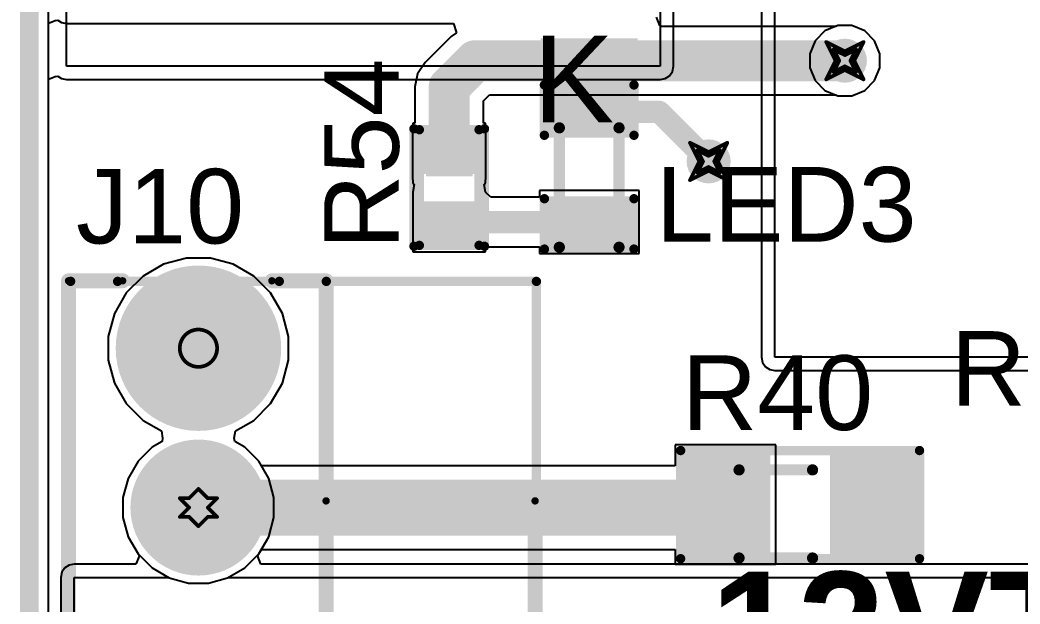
# Model space of a CAD drawing. Header units: inches. Extents: x 0 to 13.9, y -0.2 to 3.4.
# Drawn here: x -0.005 to 0.531, y 1.827 to 2.14 of the extents above; entities that cross this region are included whole.
import ezdxf

# ---------------------------------------------------------------- set-up
doc = ezdxf.new("R2010")
doc.units = ezdxf.units.IN
doc.header["$MEASUREMENT"] = 0
for name, color, linetype in [('Board_Outline', 216, 'Continuous'), ('Bottom Layer', 5, 'Continuous'), ('Bottom Solder', 6, 'Continuous'), ('Drill Drawing', 1, 'Continuous'), ('Layer 1', 16, 'Continuous'), ('Layer 2', 76, 'Continuous'), ('Mechanical 13', 56, 'Continuous'), ('Mechanical 4', 56, 'Continuous'), ('Mechanical 6', 56, 'Continuous'), ('Multi-Layer', 9, 'Continuous'), ('Pad Holes', 156, 'Continuous'), ('Top Layer', 1, 'Continuous'), ('Top Overlay', 2, 'Continuous'), ('Top Paste', 8, 'Continuous'), ('Top Solder', 216, 'Continuous'), ('Via Holes', 16, 'Continuous')]:
    doc.layers.add(name, color=color, linetype=linetype)
doc.styles.add('Arial', font='', dxfattribs={"height": 0.2})
doc.styles.add('Arial_Bold', font='', dxfattribs={"height": 0.2})
doc.styles.get('Arial').set_extended_font_data('Arial')
doc.styles.get('Arial_Bold').set_extended_font_data('Arial', bold=True)

msp = doc.modelspace()

# ---------------------------------------------------------------- hatches: boundary and pattern name
at = {"layer": 'Bottom Layer'}
h = msp.add_hatch(color=5, dxfattribs=at)
edge = h.paths.add_edge_path()
edge.add_arc((0.437, 2.118), 0.01181, 0, 360)
h = msp.add_hatch(color=5, dxfattribs=at)
edge = h.paths.add_edge_path()
edge.add_arc((0.364, 2.064), 0.01181, 0, 360)
h = msp.add_hatch(color=5, dxfattribs=at)
edge = h.paths.add_edge_path()
edge.add_arc((0.09062, 1.96386), 0.04134, 0, 360)
h = msp.add_hatch(color=5, dxfattribs=at)
edge = h.paths.add_edge_path()
edge.add_arc((0.09062, 1.87843), 0.03346, 0, 360)
at = {"layer": 'Bottom Solder'}
h = msp.add_hatch(color=6, dxfattribs=at)
edge = h.paths.add_edge_path()
edge.add_arc((0.09062, 1.96386), 0.04434, 0, 360)
h = msp.add_hatch(color=6, dxfattribs=at)
edge = h.paths.add_edge_path()
edge.add_arc((0.09062, 1.87843), 0.03646, 0, 360)
at = {"layer": 'Layer 1'}
h = msp.add_hatch(color=16, dxfattribs=at)
edge = h.paths.add_edge_path()
edge.add_arc((0.437, 2.118), 0.01181, 0, 360)
h = msp.add_hatch(color=16, dxfattribs=at)
edge = h.paths.add_edge_path()
edge.add_arc((0.364, 2.064), 0.01181, 0, 360)
h = msp.add_hatch(color=16, dxfattribs=at)
edge = h.paths.add_edge_path()
edge.add_arc((0.09062, 1.96386), 0.04134, 0, 360)
h = msp.add_hatch(color=16, dxfattribs=at)
edge = h.paths.add_edge_path()
edge.add_arc((0.09062, 1.87843), 0.03346, 0, 360)
at = {"layer": 'Layer 2'}
h = msp.add_hatch(color=76, dxfattribs=at)
edge = h.paths.add_edge_path()
edge.add_arc((0.437, 2.118), 0.01181, 0, 360)
h = msp.add_hatch(color=76, dxfattribs=at)
edge = h.paths.add_edge_path()
edge.add_arc((0.364, 2.064), 0.01181, 0, 360)
h = msp.add_hatch(color=76, dxfattribs=at)
edge = h.paths.add_edge_path()
edge.add_arc((0.09062, 1.96386), 0.04134, 0, 360)
h = msp.add_hatch(color=76, dxfattribs=at)
edge = h.paths.add_edge_path()
edge.add_arc((0.09062, 1.87843), 0.03346, 0, 360)
at = {"layer": 'Mechanical 4'}
h = msp.add_hatch(color=56, dxfattribs=at)
edge = h.paths.add_edge_path()
edge.add_arc((0.2061, 2.0815), 0.00125, 0, 360)
h = msp.add_hatch(color=56, dxfattribs=at)
edge = h.paths.add_edge_path()
edge.add_arc((0.2439, 2.0815), 0.00125, 0, 360)
h = msp.add_hatch(color=56, dxfattribs=at)
edge = h.paths.add_edge_path()
edge.add_arc((0.284, 2.082), 0.0015, 0, 360)
h = msp.add_hatch(color=56, dxfattribs=at)
edge = h.paths.add_edge_path()
edge.add_arc((0.316, 2.082), 0.0015, 0, 360)
h = msp.add_hatch(color=56, dxfattribs=at)
edge = h.paths.add_edge_path()
edge.add_arc((0.2061, 2.0185), 0.00125, 0, 360)
h = msp.add_hatch(color=56, dxfattribs=at)
edge = h.paths.add_edge_path()
edge.add_arc((0.2439, 2.0185), 0.00125, 0, 360)
h = msp.add_hatch(color=56, dxfattribs=at)
edge = h.paths.add_edge_path()
edge.add_arc((0.284, 2.018), 0.0015, 0, 360)
h = msp.add_hatch(color=56, dxfattribs=at)
edge = h.paths.add_edge_path()
edge.add_arc((0.316, 2.018), 0.0015, 0, 360)
h = msp.add_hatch(color=56, dxfattribs=at)
edge = h.paths.add_edge_path()
edge.add_arc((0.021, 2), 0.002, 0, 360)
h = msp.add_hatch(color=56, dxfattribs=at)
edge = h.paths.add_edge_path()
edge.add_arc((0.021, 2), 0.002, 0, 360)
h = msp.add_hatch(color=56, dxfattribs=at)
edge = h.paths.add_edge_path()
edge.add_arc((0.05, 2), 0.002, 0, 360)
h = msp.add_hatch(color=56, dxfattribs=at)
edge = h.paths.add_edge_path()
edge.add_arc((0.13, 2), 0.002, 0, 360)
h = msp.add_hatch(color=56, dxfattribs=at)
edge = h.paths.add_edge_path()
edge.add_arc((0.159, 2), 0.002, 0, 360)
h = msp.add_hatch(color=56, dxfattribs=at)
edge = h.paths.add_edge_path()
edge.add_arc((0.159, 2), 0.002, 0, 360)
h = msp.add_hatch(color=56, dxfattribs=at)
edge = h.paths.add_edge_path()
edge.add_arc((0.38031, 1.89862), 0.0015, 0, 360)
h = msp.add_hatch(color=56, dxfattribs=at)
edge = h.paths.add_edge_path()
edge.add_arc((0.41969, 1.89862), 0.0015, 0, 360)
h = msp.add_hatch(color=56, dxfattribs=at)
edge = h.paths.add_edge_path()
edge.add_arc((0.159, 1.882), 0.002, 0, 360)
h = msp.add_hatch(color=56, dxfattribs=at)
edge = h.paths.add_edge_path()
edge.add_arc((0.159, 1.882), 0.002, 0, 360)
h = msp.add_hatch(color=56, dxfattribs=at)
edge = h.paths.add_edge_path()
edge.add_arc((0.159, 1.882), 0.002, 0, 360)
h = msp.add_hatch(color=56, dxfattribs=at)
edge = h.paths.add_edge_path()
edge.add_arc((0.271, 1.882), 0.002, 0, 360)
h = msp.add_hatch(color=56, dxfattribs=at)
edge = h.paths.add_edge_path()
edge.add_arc((0.271, 1.882), 0.002, 0, 360)
h = msp.add_hatch(color=56, dxfattribs=at)
edge = h.paths.add_edge_path()
edge.add_arc((0.38031, 1.85138), 0.0015, 0, 360)
h = msp.add_hatch(color=56, dxfattribs=at)
edge = h.paths.add_edge_path()
edge.add_arc((0.41969, 1.85138), 0.0015, 0, 360)
at = {"layer": 'Multi-Layer'}
h = msp.add_hatch(color=9, dxfattribs=at)
edge = h.paths.add_edge_path()
edge.add_arc((0.09062, 1.96386), 0.04134, 0, 360)
h = msp.add_hatch(color=9, dxfattribs=at)
edge = h.paths.add_edge_path()
edge.add_arc((0.09062, 1.87843), 0.03346, 0, 360)
at = {"layer": 'Pad Holes'}
h = msp.add_hatch(color=7, dxfattribs=at)
edge = h.paths.add_edge_path()
edge.add_arc((0.2061, 2.0815), 0.00125, 0, 360)
h = msp.add_hatch(color=7, dxfattribs=at)
edge = h.paths.add_edge_path()
edge.add_arc((0.2439, 2.0815), 0.00125, 0, 360)
h = msp.add_hatch(color=7, dxfattribs=at)
edge = h.paths.add_edge_path()
edge.add_arc((0.284, 2.082), 0.0015, 0, 360)
h = msp.add_hatch(color=7, dxfattribs=at)
edge = h.paths.add_edge_path()
edge.add_arc((0.316, 2.082), 0.0015, 0, 360)
h = msp.add_hatch(color=7, dxfattribs=at)
edge = h.paths.add_edge_path()
edge.add_arc((0.2061, 2.0185), 0.00125, 0, 360)
h = msp.add_hatch(color=7, dxfattribs=at)
edge = h.paths.add_edge_path()
edge.add_arc((0.2439, 2.0185), 0.00125, 0, 360)
h = msp.add_hatch(color=7, dxfattribs=at)
edge = h.paths.add_edge_path()
edge.add_arc((0.284, 2.018), 0.0015, 0, 360)
h = msp.add_hatch(color=7, dxfattribs=at)
edge = h.paths.add_edge_path()
edge.add_arc((0.316, 2.018), 0.0015, 0, 360)
h = msp.add_hatch(color=7, dxfattribs=at)
edge = h.paths.add_edge_path()
edge.add_arc((0.021, 2), 0.002, 0, 360)
h = msp.add_hatch(color=7, dxfattribs=at)
edge = h.paths.add_edge_path()
edge.add_arc((0.021, 2), 0.002, 0, 360)
h = msp.add_hatch(color=7, dxfattribs=at)
edge = h.paths.add_edge_path()
edge.add_arc((0.05, 2), 0.002, 0, 360)
h = msp.add_hatch(color=7, dxfattribs=at)
edge = h.paths.add_edge_path()
edge.add_arc((0.13, 2), 0.002, 0, 360)
h = msp.add_hatch(color=7, dxfattribs=at)
edge = h.paths.add_edge_path()
edge.add_arc((0.159, 2), 0.002, 0, 360)
h = msp.add_hatch(color=7, dxfattribs=at)
edge = h.paths.add_edge_path()
edge.add_arc((0.159, 2), 0.002, 0, 360)
h = msp.add_hatch(color=7, dxfattribs=at)
edge = h.paths.add_edge_path()
edge.add_arc((0.09062, 1.96386), 0.0315, 0, 360)
h = msp.add_hatch(color=7, dxfattribs=at)
edge = h.paths.add_edge_path()
edge.add_arc((0.09062, 1.87843), 0.02362, 0, 360)
h = msp.add_hatch(color=7, dxfattribs=at)
edge = h.paths.add_edge_path()
edge.add_arc((0.38031, 1.89862), 0.0015, 0, 360)
h = msp.add_hatch(color=7, dxfattribs=at)
edge = h.paths.add_edge_path()
edge.add_arc((0.41969, 1.89862), 0.0015, 0, 360)
h = msp.add_hatch(color=7, dxfattribs=at)
edge = h.paths.add_edge_path()
edge.add_arc((0.159, 1.882), 0.002, 0, 360)
h = msp.add_hatch(color=7, dxfattribs=at)
edge = h.paths.add_edge_path()
edge.add_arc((0.159, 1.882), 0.002, 0, 360)
h = msp.add_hatch(color=7, dxfattribs=at)
edge = h.paths.add_edge_path()
edge.add_arc((0.159, 1.882), 0.002, 0, 360)
h = msp.add_hatch(color=7, dxfattribs=at)
edge = h.paths.add_edge_path()
edge.add_arc((0.271, 1.882), 0.002, 0, 360)
h = msp.add_hatch(color=7, dxfattribs=at)
edge = h.paths.add_edge_path()
edge.add_arc((0.271, 1.882), 0.002, 0, 360)
h = msp.add_hatch(color=7, dxfattribs=at)
edge = h.paths.add_edge_path()
edge.add_arc((0.38031, 1.85138), 0.0015, 0, 360)
h = msp.add_hatch(color=7, dxfattribs=at)
edge = h.paths.add_edge_path()
edge.add_arc((0.41969, 1.85138), 0.0015, 0, 360)
at = {"layer": 'Top Layer'}
h = msp.add_hatch(color=1, dxfattribs=at)
edge = h.paths.add_edge_path()
edge.add_arc((0.437, 2.118), 0.01181, 0, 360)
for points in [[(0.28031, 2.08069), (0.28031, 2.10037), (0.31969, 2.10037), (0.31969, 2.08069)], [(0.2125, 2.056), (0.2375, 2.056), (0.2375, 2.079), (0.2125, 2.079)], [(0.2375, 2.0595), (0.2125, 2.0595), (0.2125, 2.0775), (0.2375, 2.0775)], [(0.2375, 2.0225), (0.2125, 2.0225), (0.2125, 2.0405), (0.2375, 2.0405)], [(0.28031, 2.02163), (0.28031, 2.04131), (0.31969, 2.04131), (0.31969, 2.02163)], [(0.393, 1.855), (0.353, 1.855), (0.353, 1.905), (0.393, 1.905)], [(0.473, 1.855), (0.433, 1.855), (0.433, 1.905), (0.473, 1.905)]]:
    msp.add_hatch(color=1, dxfattribs=at).paths.add_polyline_path(points)
h = msp.add_hatch(color=1, dxfattribs=at)
edge = h.paths.add_edge_path()
edge.add_arc((0.364, 2.064), 0.01181, 0, 360)
h = msp.add_hatch(color=1, dxfattribs=at)
edge = h.paths.add_edge_path()
edge.add_arc((0.09062, 1.96386), 0.04134, 0, 360)
h = msp.add_hatch(color=1, dxfattribs=at)
edge = h.paths.add_edge_path()
edge.add_arc((0.09062, 1.87843), 0.03346, 0, 360)
at = {"layer": 'Top Overlay'}
msp.add_hatch(color=2, dxfattribs=at).paths.add_polyline_path([(0.326, 2.105), (0.326, 2.13), (0.274, 2.13), (0.274, 2.105)])
at = {"layer": 'Top Paste'}
for points in [[(0.28031, 2.08069), (0.28031, 2.10037), (0.31969, 2.10037), (0.31969, 2.08069)], [(0.2375, 2.0595), (0.2125, 2.0595), (0.2125, 2.0775), (0.2375, 2.0775)], [(0.2375, 2.0225), (0.2125, 2.0225), (0.2125, 2.0405), (0.2375, 2.0405)], [(0.28031, 2.02163), (0.28031, 2.04131), (0.31969, 2.04131), (0.31969, 2.02163)], [(0.393, 1.855), (0.353, 1.855), (0.353, 1.905), (0.393, 1.905)], [(0.473, 1.855), (0.433, 1.855), (0.433, 1.905), (0.473, 1.905)]]:
    msp.add_hatch(color=8, dxfattribs=at).paths.add_polyline_path(points)
at = {"layer": 'Top Solder'}
for points in [[(0.27631, 2.07669), (0.27631, 2.10437), (0.32369, 2.10437), (0.32369, 2.07669)], [(0.23967, 2.05733), (0.21033, 2.05733), (0.21033, 2.07967), (0.23967, 2.07967)], [(0.23967, 2.02033), (0.21033, 2.02033), (0.21033, 2.04267), (0.23967, 2.04267)], [(0.27631, 2.01763), (0.27631, 2.04531), (0.32369, 2.04531), (0.32369, 2.01763)], [(0.397, 1.851), (0.349, 1.851), (0.349, 1.909), (0.397, 1.909)], [(0.477, 1.851), (0.429, 1.851), (0.429, 1.909), (0.477, 1.909)]]:
    msp.add_hatch(color=216, dxfattribs=at).paths.add_polyline_path(points)
h = msp.add_hatch(color=216, dxfattribs=at)
edge = h.paths.add_edge_path()
edge.add_arc((0.09062, 1.96386), 0.04434, 0, 360)
h = msp.add_hatch(color=216, dxfattribs=at)
edge = h.paths.add_edge_path()
edge.add_arc((0.09062, 1.87843), 0.03646, 0, 360)
at = {"layer": 'Via Holes'}
h = msp.add_hatch(color=7, dxfattribs=at)
edge = h.paths.add_edge_path()
edge.add_arc((0.437, 2.118), 0.00591, 0, 360)
h = msp.add_hatch(color=7, dxfattribs=at)
edge = h.paths.add_edge_path()
edge.add_arc((0.364, 2.064), 0.00591, 0, 360)

# ---------------------------------------------------------------- linework, layer by layer
at = {"layer": 'Board_Outline'}
msp.add_lwpolyline([(0, 0, 0.01, 0.01, 0), (0, 3.25, 0.01, 0.01, 0)], format="xyseb", dxfattribs=at)
at = {"layer": 'Bottom Layer'}
for p, q in [((0.0102, 0.0102), (0.0102, 3.2398)), ((0.42634, 2.13395), (0.42105, 2.12866)), ((0.43326, 2.13681), (0.42634, 2.13395)), ((0.44074, 2.13681), (0.43326, 2.13681)), ((0.44766, 2.13395), (0.44074, 2.13681)), ((0.45295, 2.12866), (0.44766, 2.13395)), ((0.42105, 2.12866), (0.41819, 2.12174)), ((0.45581, 2.12174), (0.45295, 2.12866)), ((0.41819, 2.12174), (0.41819, 2.11426)), ((0.45581, 2.11426), (0.45581, 2.12174)), ((0.41819, 2.11426), (0.42105, 2.10734)), ((0.45295, 2.10734), (0.45581, 2.11426)), ((0.42105, 2.10734), (0.42634, 2.10205)), ((0.44766, 2.10205), (0.45295, 2.10734)), ((0.42634, 2.10205), (0.43326, 2.09919)), ((0.44074, 2.09919), (0.44766, 2.10205)), ((0.43326, 2.09919), (0.44074, 2.09919)), ((0.08426, 2.0122), (0.07196, 2.0089)), ((0.09699, 2.0122), (0.08426, 2.0122)), ((0.10928, 2.0089), (0.09699, 2.0122)), ((0.07196, 2.0089), (0.06094, 2.00254)), ((0.1203, 2.00254), (0.10928, 2.0089)), ((0.06094, 2.00254), (0.05194, 1.99354)), ((0.1293, 1.99354), (0.1203, 2.00254)), ((0.05194, 1.99354), (0.04558, 1.98252)), ((0.13567, 1.98252), (0.1293, 1.99354)), ((0.04558, 1.98252), (0.04228, 1.97022)), ((0.13896, 1.97022), (0.13567, 1.98252)), ((0.04228, 1.97022), (0.04228, 1.95749)), ((0.13896, 1.95749), (0.13896, 1.97022)), ((0.04228, 1.95749), (0.04558, 1.9452)), ((0.13567, 1.9452), (0.13896, 1.95749)), ((0.04558, 1.9452), (0.05194, 1.93418)), ((0.1293, 1.93418), (0.13567, 1.9452)), ((0.05194, 1.93418), (0.06094, 1.92518)), ((0.1203, 1.92518), (0.1293, 1.93418)), ((0.06094, 1.92518), (0.07081, 1.91948)), ((0.11044, 1.91948), (0.1203, 1.92518)), ((0.07081, 1.91948), (0.07141, 1.91569)), ((0.10983, 1.91569), (0.11044, 1.91948)), ((0.07109, 1.91387), (0.06578, 1.9108)), ((0.07141, 1.91569), (0.07109, 1.91387)), ((0.11016, 1.91387), (0.10983, 1.91569)), ((0.11547, 1.9108), (0.11016, 1.91387)), ((0.06578, 1.9108), (0.05824, 1.90327)), ((0.123, 1.90327), (0.11547, 1.9108)), ((0.05824, 1.90327), (0.05292, 1.89404)), ((0.12833, 1.89404), (0.123, 1.90327)), ((0.05292, 1.89404), (0.05016, 1.88375)), ((0.13109, 1.88375), (0.12833, 1.89404)), ((0.05016, 1.88375), (0.05016, 1.8731)), ((0.13109, 1.8731), (0.13109, 1.88375)), ((0.05016, 1.8731), (0.05292, 1.86281)), ((0.12833, 1.86281), (0.13109, 1.8731)), ((0.05292, 1.86281), (0.05824, 1.85358)), ((0.123, 1.85358), (0.12833, 1.86281)), ((0.05824, 1.85358), (0.06578, 1.84605)), ((0.11547, 1.84605), (0.123, 1.85358)), ((0.06578, 1.84605), (0.075, 1.84072)), ((0.10624, 1.84072), (0.11547, 1.84605)), ((0.075, 1.84072), (0.08529, 1.83796)), ((0.08529, 1.83796), (0.09595, 1.83796)), ((0.09595, 1.83796), (0.10624, 1.84072))]:
    msp.add_line(p, q, dxfattribs=at)
at = {"layer": 'Drill Drawing'}
for points in [[(0.427, 2.128, 0.002, 0.002, 0), (0.437, 2.123, 0.002, 0.002, 0)], [(0.427, 2.128, 0.002, 0.002, 0), (0.432, 2.118, 0.002, 0.002, 0)], [(0.437, 2.123, 0.002, 0.002, 0), (0.447, 2.128, 0.002, 0.002, 0)], [(0.442, 2.118, 0.002, 0.002, 0), (0.447, 2.128, 0.002, 0.002, 0)], [(0.431, 2.124, 0.002, 0.002, 0), (0.437, 2.121, 0.002, 0.002, 0)], [(0.431, 2.124, 0.002, 0.002, 0), (0.434, 2.118, 0.002, 0.002, 0)], [(0.437, 2.121, 0.002, 0.002, 0), (0.443, 2.124, 0.002, 0.002, 0)], [(0.44, 2.118, 0.002, 0.002, 0), (0.443, 2.124, 0.002, 0.002, 0)], [(0.427, 2.108, 0.002, 0.002, 0), (0.432, 2.118, 0.002, 0.002, 0)], [(0.431, 2.112, 0.002, 0.002, 0), (0.434, 2.118, 0.002, 0.002, 0)], [(0.44, 2.118, 0.002, 0.002, 0), (0.443, 2.112, 0.002, 0.002, 0)], [(0.442, 2.118, 0.002, 0.002, 0), (0.447, 2.108, 0.002, 0.002, 0)], [(0.427, 2.108, 0.002, 0.002, 0), (0.437, 2.113, 0.002, 0.002, 0)], [(0.431, 2.112, 0.002, 0.002, 0), (0.437, 2.115, 0.002, 0.002, 0)], [(0.437, 2.115, 0.002, 0.002, 0), (0.443, 2.112, 0.002, 0.002, 0)], [(0.437, 2.113, 0.002, 0.002, 0), (0.447, 2.108, 0.002, 0.002, 0)], [(0.354, 2.074, 0.002, 0.002, 0), (0.364, 2.069, 0.002, 0.002, 0)], [(0.354, 2.074, 0.002, 0.002, 0), (0.359, 2.064, 0.002, 0.002, 0)], [(0.364, 2.069, 0.002, 0.002, 0), (0.374, 2.074, 0.002, 0.002, 0)], [(0.369, 2.064, 0.002, 0.002, 0), (0.374, 2.074, 0.002, 0.002, 0)], [(0.358, 2.07, 0.002, 0.002, 0), (0.364, 2.067, 0.002, 0.002, 0)], [(0.358, 2.07, 0.002, 0.002, 0), (0.361, 2.064, 0.002, 0.002, 0)], [(0.364, 2.067, 0.002, 0.002, 0), (0.37, 2.07, 0.002, 0.002, 0)], [(0.367, 2.064, 0.002, 0.002, 0), (0.37, 2.07, 0.002, 0.002, 0)], [(0.354, 2.054, 0.002, 0.002, 0), (0.359, 2.064, 0.002, 0.002, 0)], [(0.358, 2.058, 0.002, 0.002, 0), (0.361, 2.064, 0.002, 0.002, 0)], [(0.367, 2.064, 0.002, 0.002, 0), (0.37, 2.058, 0.002, 0.002, 0)], [(0.369, 2.064, 0.002, 0.002, 0), (0.374, 2.054, 0.002, 0.002, 0)], [(0.354, 2.054, 0.002, 0.002, 0), (0.364, 2.059, 0.002, 0.002, 0)], [(0.358, 2.058, 0.002, 0.002, 0), (0.364, 2.061, 0.002, 0.002, 0)], [(0.364, 2.061, 0.002, 0.002, 0), (0.37, 2.058, 0.002, 0.002, 0)], [(0.364, 2.059, 0.002, 0.002, 0), (0.374, 2.054, 0.002, 0.002, 0)], [(0.08562, 1.88343, 0.002, 0.002, 0), (0.09062, 1.88843, 0.002, 0.002, 0)], [(0.09062, 1.88843, 0.002, 0.002, 0), (0.09562, 1.88343, 0.002, 0.002, 0)], [(0.08062, 1.88343, 0.002, 0.002, 0), (0.08562, 1.87843, 0.002, 0.002, 0)], [(0.08062, 1.88343, 0.002, 0.002, 0), (0.08562, 1.88343, 0.002, 0.002, 0)], [(0.09562, 1.88343, 0.002, 0.002, 0), (0.10062, 1.88343, 0.002, 0.002, 0)], [(0.09562, 1.87843, 0.002, 0.002, 0), (0.10062, 1.88343, 0.002, 0.002, 0)], [(0.08062, 1.87343, 0.002, 0.002, 0), (0.08562, 1.87843, 0.002, 0.002, 0)], [(0.09562, 1.87843, 0.002, 0.002, 0), (0.10062, 1.87343, 0.002, 0.002, 0)], [(0.08062, 1.87343, 0.002, 0.002, 0), (0.08562, 1.87343, 0.002, 0.002, 0)], [(0.08562, 1.87343, 0.002, 0.002, 0), (0.09062, 1.86843, 0.002, 0.002, 0)], [(0.09062, 1.86843, 0.002, 0.002, 0), (0.09562, 1.87343, 0.002, 0.002, 0)], [(0.09562, 1.87343, 0.002, 0.002, 0), (0.10062, 1.87343, 0.002, 0.002, 0)]]:
    msp.add_lwpolyline(points, format="xyseb", dxfattribs=at)
for points in [[(0.4265, 2.128, 0.001, 0.001, 1), (0.4275, 2.128, 0.001, 0.001, 1)], [(0.4265, 2.128, 0.001, 0.001, 1), (0.4275, 2.128, 0.001, 0.001, 1)], [(0.4465, 2.128, 0.001, 0.001, 1), (0.4475, 2.128, 0.001, 0.001, 1)], [(0.4465, 2.128, 0.001, 0.001, 1), (0.4475, 2.128, 0.001, 0.001, 1)], [(0.4305, 2.124, 0.001, 0.001, 1), (0.4315, 2.124, 0.001, 0.001, 1)], [(0.4305, 2.124, 0.001, 0.001, 1), (0.4315, 2.124, 0.001, 0.001, 1)], [(0.4365, 2.123, 0.001, 0.001, 1), (0.4375, 2.123, 0.001, 0.001, 1)], [(0.4365, 2.123, 0.001, 0.001, 1), (0.4375, 2.123, 0.001, 0.001, 1)], [(0.4365, 2.121, 0.001, 0.001, 1), (0.4375, 2.121, 0.001, 0.001, 1)], [(0.4365, 2.121, 0.001, 0.001, 1), (0.4375, 2.121, 0.001, 0.001, 1)], [(0.4425, 2.124, 0.001, 0.001, 1), (0.4435, 2.124, 0.001, 0.001, 1)], [(0.4425, 2.124, 0.001, 0.001, 1), (0.4435, 2.124, 0.001, 0.001, 1)], [(0.4315, 2.118, 0.001, 0.001, 1), (0.4325, 2.118, 0.001, 0.001, 1)], [(0.4315, 2.118, 0.001, 0.001, 1), (0.4325, 2.118, 0.001, 0.001, 1)], [(0.4335, 2.118, 0.001, 0.001, 1), (0.4345, 2.118, 0.001, 0.001, 1)], [(0.4335, 2.118, 0.001, 0.001, 1), (0.4345, 2.118, 0.001, 0.001, 1)], [(0.4395, 2.118, 0.001, 0.001, 1), (0.4405, 2.118, 0.001, 0.001, 1)], [(0.4395, 2.118, 0.001, 0.001, 1), (0.4405, 2.118, 0.001, 0.001, 1)], [(0.4415, 2.118, 0.001, 0.001, 1), (0.4425, 2.118, 0.001, 0.001, 1)], [(0.4415, 2.118, 0.001, 0.001, 1), (0.4425, 2.118, 0.001, 0.001, 1)], [(0.4305, 2.112, 0.001, 0.001, 1), (0.4315, 2.112, 0.001, 0.001, 1)], [(0.4305, 2.112, 0.001, 0.001, 1), (0.4315, 2.112, 0.001, 0.001, 1)], [(0.4365, 2.115, 0.001, 0.001, 1), (0.4375, 2.115, 0.001, 0.001, 1)], [(0.4365, 2.115, 0.001, 0.001, 1), (0.4375, 2.115, 0.001, 0.001, 1)], [(0.4365, 2.113, 0.001, 0.001, 1), (0.4375, 2.113, 0.001, 0.001, 1)], [(0.4365, 2.113, 0.001, 0.001, 1), (0.4375, 2.113, 0.001, 0.001, 1)], [(0.4425, 2.112, 0.001, 0.001, 1), (0.4435, 2.112, 0.001, 0.001, 1)], [(0.4425, 2.112, 0.001, 0.001, 1), (0.4435, 2.112, 0.001, 0.001, 1)], [(0.4265, 2.108, 0.001, 0.001, 1), (0.4275, 2.108, 0.001, 0.001, 1)], [(0.4265, 2.108, 0.001, 0.001, 1), (0.4275, 2.108, 0.001, 0.001, 1)], [(0.4465, 2.108, 0.001, 0.001, 1), (0.4475, 2.108, 0.001, 0.001, 1)], [(0.4465, 2.108, 0.001, 0.001, 1), (0.4475, 2.108, 0.001, 0.001, 1)], [(0.3535, 2.074, 0.001, 0.001, 1), (0.3545, 2.074, 0.001, 0.001, 1)], [(0.3535, 2.074, 0.001, 0.001, 1), (0.3545, 2.074, 0.001, 0.001, 1)], [(0.3735, 2.074, 0.001, 0.001, 1), (0.3745, 2.074, 0.001, 0.001, 1)], [(0.3735, 2.074, 0.001, 0.001, 1), (0.3745, 2.074, 0.001, 0.001, 1)], [(0.3575, 2.07, 0.001, 0.001, 1), (0.3585, 2.07, 0.001, 0.001, 1)], [(0.3575, 2.07, 0.001, 0.001, 1), (0.3585, 2.07, 0.001, 0.001, 1)], [(0.3635, 2.069, 0.001, 0.001, 1), (0.3645, 2.069, 0.001, 0.001, 1)], [(0.3635, 2.069, 0.001, 0.001, 1), (0.3645, 2.069, 0.001, 0.001, 1)], [(0.3695, 2.07, 0.001, 0.001, 1), (0.3705, 2.07, 0.001, 0.001, 1)], [(0.3695, 2.07, 0.001, 0.001, 1), (0.3705, 2.07, 0.001, 0.001, 1)], [(0.3585, 2.064, 0.001, 0.001, 1), (0.3595, 2.064, 0.001, 0.001, 1)], [(0.3585, 2.064, 0.001, 0.001, 1), (0.3595, 2.064, 0.001, 0.001, 1)], [(0.3605, 2.064, 0.001, 0.001, 1), (0.3615, 2.064, 0.001, 0.001, 1)], [(0.3605, 2.064, 0.001, 0.001, 1), (0.3615, 2.064, 0.001, 0.001, 1)], [(0.3635, 2.067, 0.001, 0.001, 1), (0.3645, 2.067, 0.001, 0.001, 1)], [(0.3635, 2.067, 0.001, 0.001, 1), (0.3645, 2.067, 0.001, 0.001, 1)], [(0.3665, 2.064, 0.001, 0.001, 1), (0.3675, 2.064, 0.001, 0.001, 1)], [(0.3665, 2.064, 0.001, 0.001, 1), (0.3675, 2.064, 0.001, 0.001, 1)], [(0.3685, 2.064, 0.001, 0.001, 1), (0.3695, 2.064, 0.001, 0.001, 1)], [(0.3685, 2.064, 0.001, 0.001, 1), (0.3695, 2.064, 0.001, 0.001, 1)], [(0.3575, 2.058, 0.001, 0.001, 1), (0.3585, 2.058, 0.001, 0.001, 1)], [(0.3575, 2.058, 0.001, 0.001, 1), (0.3585, 2.058, 0.001, 0.001, 1)], [(0.3635, 2.061, 0.001, 0.001, 1), (0.3645, 2.061, 0.001, 0.001, 1)], [(0.3635, 2.061, 0.001, 0.001, 1), (0.3645, 2.061, 0.001, 0.001, 1)], [(0.3635, 2.059, 0.001, 0.001, 1), (0.3645, 2.059, 0.001, 0.001, 1)], [(0.3635, 2.059, 0.001, 0.001, 1), (0.3645, 2.059, 0.001, 0.001, 1)], [(0.3695, 2.058, 0.001, 0.001, 1), (0.3705, 2.058, 0.001, 0.001, 1)], [(0.3695, 2.058, 0.001, 0.001, 1), (0.3705, 2.058, 0.001, 0.001, 1)], [(0.3535, 2.054, 0.001, 0.001, 1), (0.3545, 2.054, 0.001, 0.001, 1)], [(0.3535, 2.054, 0.001, 0.001, 1), (0.3545, 2.054, 0.001, 0.001, 1)], [(0.3735, 2.054, 0.001, 0.001, 1), (0.3745, 2.054, 0.001, 0.001, 1)], [(0.3735, 2.054, 0.001, 0.001, 1), (0.3745, 2.054, 0.001, 0.001, 1)], [(0.10062, 1.96386, 0.002, 0.002, 1), (0.08062, 1.96386, 0.002, 0.002, 1)], [(0.08012, 1.96386, 0.001, 0.001, 1), (0.08112, 1.96386, 0.001, 0.001, 1)], [(0.10012, 1.96386, 0.001, 0.001, 1), (0.10112, 1.96386, 0.001, 0.001, 1)], [(0.09012, 1.88843, 0.001, 0.001, 1), (0.09112, 1.88843, 0.001, 0.001, 1)], [(0.09012, 1.88843, 0.001, 0.001, 1), (0.09112, 1.88843, 0.001, 0.001, 1)], [(0.08012, 1.88343, 0.001, 0.001, 1), (0.08112, 1.88343, 0.001, 0.001, 1)], [(0.08012, 1.88343, 0.001, 0.001, 1), (0.08112, 1.88343, 0.001, 0.001, 1)], [(0.08512, 1.88343, 0.001, 0.001, 1), (0.08612, 1.88343, 0.001, 0.001, 1)], [(0.08512, 1.88343, 0.001, 0.001, 1), (0.08612, 1.88343, 0.001, 0.001, 1)], [(0.09512, 1.88343, 0.001, 0.001, 1), (0.09612, 1.88343, 0.001, 0.001, 1)], [(0.09512, 1.88343, 0.001, 0.001, 1), (0.09612, 1.88343, 0.001, 0.001, 1)], [(0.10012, 1.88343, 0.001, 0.001, 1), (0.10112, 1.88343, 0.001, 0.001, 1)], [(0.10012, 1.88343, 0.001, 0.001, 1), (0.10112, 1.88343, 0.001, 0.001, 1)], [(0.08512, 1.87843, 0.001, 0.001, 1), (0.08612, 1.87843, 0.001, 0.001, 1)], [(0.08512, 1.87843, 0.001, 0.001, 1), (0.08612, 1.87843, 0.001, 0.001, 1)], [(0.09512, 1.87843, 0.001, 0.001, 1), (0.09612, 1.87843, 0.001, 0.001, 1)], [(0.09512, 1.87843, 0.001, 0.001, 1), (0.09612, 1.87843, 0.001, 0.001, 1)], [(0.08012, 1.87343, 0.001, 0.001, 1), (0.08112, 1.87343, 0.001, 0.001, 1)], [(0.08012, 1.87343, 0.001, 0.001, 1), (0.08112, 1.87343, 0.001, 0.001, 1)], [(0.08512, 1.87343, 0.001, 0.001, 1), (0.08612, 1.87343, 0.001, 0.001, 1)], [(0.08512, 1.87343, 0.001, 0.001, 1), (0.08612, 1.87343, 0.001, 0.001, 1)], [(0.09512, 1.87343, 0.001, 0.001, 1), (0.09612, 1.87343, 0.001, 0.001, 1)], [(0.09512, 1.87343, 0.001, 0.001, 1), (0.09612, 1.87343, 0.001, 0.001, 1)], [(0.10012, 1.87343, 0.001, 0.001, 1), (0.10112, 1.87343, 0.001, 0.001, 1)], [(0.10012, 1.87343, 0.001, 0.001, 1), (0.10112, 1.87343, 0.001, 0.001, 1)], [(0.09012, 1.86843, 0.001, 0.001, 1), (0.09112, 1.86843, 0.001, 0.001, 1)], [(0.09012, 1.86843, 0.001, 0.001, 1), (0.09112, 1.86843, 0.001, 0.001, 1)]]:
    msp.add_lwpolyline(points, format="xyseb", close=True, dxfattribs=at)
at = {"layer": 'Layer 1'}
for p, q in [((0.0102, 0.0102), (0.0102, 3.2398)), ((0.42634, 2.13395), (0.42105, 2.12866)), ((0.43326, 2.13681), (0.42634, 2.13395)), ((0.44074, 2.13681), (0.43326, 2.13681)), ((0.44766, 2.13395), (0.44074, 2.13681)), ((0.45295, 2.12866), (0.44766, 2.13395)), ((0.42105, 2.12866), (0.41819, 2.12174)), ((0.45581, 2.12174), (0.45295, 2.12866)), ((0.41819, 2.12174), (0.41819, 2.11426)), ((0.45581, 2.11426), (0.45581, 2.12174)), ((0.41819, 2.11426), (0.42105, 2.10734)), ((0.45295, 2.10734), (0.45581, 2.11426)), ((0.42105, 2.10734), (0.42634, 2.10205)), ((0.44766, 2.10205), (0.45295, 2.10734)), ((0.42634, 2.10205), (0.43326, 2.09919)), ((0.44074, 2.09919), (0.44766, 2.10205)), ((0.43326, 2.09919), (0.44074, 2.09919)), ((0.08426, 2.0122), (0.07196, 2.0089)), ((0.09699, 2.0122), (0.08426, 2.0122)), ((0.10928, 2.0089), (0.09699, 2.0122)), ((0.07196, 2.0089), (0.06094, 2.00254)), ((0.1203, 2.00254), (0.10928, 2.0089)), ((0.06094, 2.00254), (0.05194, 1.99354)), ((0.1293, 1.99354), (0.1203, 2.00254)), ((0.05194, 1.99354), (0.04558, 1.98252)), ((0.13567, 1.98252), (0.1293, 1.99354)), ((0.04558, 1.98252), (0.04228, 1.97022)), ((0.13896, 1.97022), (0.13567, 1.98252)), ((0.04228, 1.97022), (0.04228, 1.95749)), ((0.13896, 1.95749), (0.13896, 1.97022)), ((0.04228, 1.95749), (0.04558, 1.9452)), ((0.13567, 1.9452), (0.13896, 1.95749)), ((0.04558, 1.9452), (0.05194, 1.93418)), ((0.1293, 1.93418), (0.13567, 1.9452)), ((0.05194, 1.93418), (0.06094, 1.92518)), ((0.1203, 1.92518), (0.1293, 1.93418)), ((0.06094, 1.92518), (0.07081, 1.91948)), ((0.11044, 1.91948), (0.1203, 1.92518)), ((0.07081, 1.91948), (0.07141, 1.91569)), ((0.10983, 1.91569), (0.11044, 1.91948)), ((0.07109, 1.91387), (0.06578, 1.9108)), ((0.07141, 1.91569), (0.07109, 1.91387)), ((0.11016, 1.91387), (0.10983, 1.91569)), ((0.11547, 1.9108), (0.11016, 1.91387)), ((0.06578, 1.9108), (0.05824, 1.90327)), ((0.123, 1.90327), (0.11547, 1.9108)), ((0.05824, 1.90327), (0.05292, 1.89404)), ((0.12833, 1.89404), (0.123, 1.90327)), ((0.05292, 1.89404), (0.05016, 1.88375)), ((0.13109, 1.88375), (0.12833, 1.89404)), ((0.05016, 1.88375), (0.05016, 1.8731)), ((0.13109, 1.8731), (0.13109, 1.88375)), ((0.05016, 1.8731), (0.05292, 1.86281)), ((0.12833, 1.86281), (0.13109, 1.8731)), ((0.05292, 1.86281), (0.05824, 1.85358)), ((0.123, 1.85358), (0.12833, 1.86281)), ((0.05824, 1.85358), (0.06578, 1.84605)), ((0.11547, 1.84605), (0.123, 1.85358)), ((0.06578, 1.84605), (0.075, 1.84072)), ((0.10624, 1.84072), (0.11547, 1.84605)), ((0.075, 1.84072), (0.08529, 1.83796)), ((0.08529, 1.83796), (0.09595, 1.83796)), ((0.09595, 1.83796), (0.10624, 1.84072))]:
    msp.add_line(p, q, dxfattribs=at)
at = {"layer": 'Layer 2'}
for p, q in [((0.39236, 2.7555), (0.39236, 1.959)), ((0.3995, 1.959), (0.3995, 2.7555)), ((0.02, 2.115), (0.02, 2.448)), ((0.338, 2.448), (0.338, 2.115)), ((0.34514, 2.115), (0.34514, 2.448)), ((0.338, 2.115), (0.02, 2.115)), ((0.34305, 2.10995), (0.34459, 2.11227)), ((0.34459, 2.11227), (0.34514, 2.115)), ((0.0102, 2.10807), (0.01383, 2.10951)), ((0.0102, 0.0102), (0.0102, 2.10807)), ((0.01383, 2.10951), (0.0152, 2.10979)), ((0.0152, 2.10979), (0.01727, 2.10841)), ((0.01727, 2.10841), (0.02, 2.10786)), ((0.02, 2.10786), (0.338, 2.10786)), ((0.338, 2.10786), (0.34073, 2.10841)), ((0.34073, 2.10841), (0.34305, 2.10995)), ((0.08426, 2.0122), (0.07196, 2.0089)), ((0.09699, 2.0122), (0.08426, 2.0122)), ((0.10928, 2.0089), (0.09699, 2.0122)), ((0.07196, 2.0089), (0.06094, 2.00254)), ((0.1203, 2.00254), (0.10928, 2.0089)), ((0.06094, 2.00254), (0.05194, 1.99354)), ((0.1293, 1.99354), (0.1203, 2.00254)), ((0.05194, 1.99354), (0.04558, 1.98252)), ((0.13567, 1.98252), (0.1293, 1.99354)), ((0.04558, 1.98252), (0.04228, 1.97022)), ((0.13896, 1.97022), (0.13567, 1.98252)), ((0.04228, 1.97022), (0.04228, 1.95749)), ((0.13896, 1.95749), (0.13896, 1.97022)), ((0.04228, 1.95749), (0.04558, 1.9452)), ((0.13567, 1.9452), (0.13896, 1.95749)), ((0.39236, 1.959), (0.39291, 1.95627)), ((0.39291, 1.95627), (0.39445, 1.95395)), ((0.81757, 1.959), (0.3995, 1.959)), ((0.39445, 1.95395), (0.39677, 1.95241)), ((0.39677, 1.95241), (0.3995, 1.95186)), ((0.3995, 1.95186), (0.70895, 1.95186)), ((0.04558, 1.9452), (0.05194, 1.93418)), ((0.1293, 1.93418), (0.13567, 1.9452)), ((0.05194, 1.93418), (0.06094, 1.92518)), ((0.1203, 1.92518), (0.1293, 1.93418)), ((0.06094, 1.92518), (0.07081, 1.91948)), ((0.11044, 1.91948), (0.1203, 1.92518)), ((0.07081, 1.91948), (0.07141, 1.91569)), ((0.10983, 1.91569), (0.11044, 1.91948)), ((0.07109, 1.91387), (0.06578, 1.9108)), ((0.07141, 1.91569), (0.07109, 1.91387)), ((0.11016, 1.91387), (0.10983, 1.91569)), ((0.11547, 1.9108), (0.11016, 1.91387)), ((0.06578, 1.9108), (0.05824, 1.90327)), ((0.123, 1.90327), (0.11547, 1.9108)), ((0.05824, 1.90327), (0.05292, 1.89404)), ((0.12833, 1.89404), (0.123, 1.90327)), ((0.05292, 1.89404), (0.05016, 1.88375)), ((0.13109, 1.88375), (0.12833, 1.89404)), ((0.05016, 1.88375), (0.05016, 1.8731)), ((0.13109, 1.8731), (0.13109, 1.88375)), ((0.05016, 1.8731), (0.05292, 1.86281)), ((0.12833, 1.86281), (0.13109, 1.8731)), ((0.05292, 1.86281), (0.05824, 1.85358)), ((0.123, 1.85358), (0.12833, 1.86281)), ((0.05907, 1.85276), (0.05715, 1.84814)), ((0.05824, 1.85358), (0.05907, 1.85276)), ((0.12218, 1.85276), (0.123, 1.85358)), ((0.12409, 1.84814), (0.12218, 1.85276)), ((0.01741, 1.84373), (0.01686, 1.841)), ((0.01895, 1.84605), (0.01741, 1.84373)), ((0.02127, 1.84759), (0.01895, 1.84605)), ((0.024, 1.84814), (0.02127, 1.84759)), ((0.05715, 1.84814), (0.024, 1.84814)), ((0.696, 1.84814), (0.12409, 1.84814)), ((0.01686, 1.841), (0.01686, 1.376)), ((0.024, 1.376), (0.024, 1.841)), ((0.024, 1.841), (0.07452, 1.841)), ((0.07452, 1.841), (0.075, 1.84072)), ((0.075, 1.84072), (0.08529, 1.83796)), ((0.08529, 1.83796), (0.09595, 1.83796)), ((0.09595, 1.83796), (0.10624, 1.84072)), ((0.10624, 1.84072), (0.10673, 1.841)), ((0.10673, 1.841), (0.696, 1.841))]:
    msp.add_line(p, q, dxfattribs=at)
at = {"layer": 'Mechanical 13'}
for points in [[(0.02087, 1.99968, 0.0025, 0.0025, 1), (0.02337, 1.99968, 0.0025, 0.0025, 1)], [(0.02087, 1.99968, 0.0025, 0.0025, 1), (0.02337, 1.99968, 0.0025, 0.0025, 1)], [(0.27047, 1.99968, 0.0025, 0.0025, 1), (0.27297, 1.99968, 0.0025, 0.0025, 1)], [(0.27047, 1.99968, 0.0025, 0.0025, 1), (0.27297, 1.99968, 0.0025, 0.0025, 1)]]:
    msp.add_lwpolyline(points, format="xyseb", close=True, dxfattribs=at)
for points in [[(0.02212, 1.56031, 0.005, 0.005, 0), (0.02212, 1.99968, 0.005, 0.005, 0)], [(0.02212, 1.99968, 0.005, 0.005, 0), (0.27172, 1.99968, 0.005, 0.005, 0)], [(0.27172, 1.56031, 0.005, 0.005, 0), (0.27172, 1.99968, 0.005, 0.005, 0)]]:
    msp.add_lwpolyline(points, format="xyseb", dxfattribs=at)
at = {"layer": 'Mechanical 4'}
for points in [[(0.284, 2.018, 0.006, 0.006, 0), (0.284, 2.082, 0.006, 0.006, 0)], [(0.316, 2.018, 0.006, 0.006, 0), (0.316, 2.082, 0.006, 0.006, 0)], [(0.2061, 2.0185, 0.005, 0.005, 0), (0.2061, 2.0815, 0.005, 0.005, 0)], [(0.2439, 2.0185, 0.005, 0.005, 0), (0.2439, 2.0815, 0.005, 0.005, 0)], [(0.021, 2, 0.008, 0.008, 0), (0.05, 2, 0.008, 0.008, 0)], [(0.021, 1.56, 0.008, 0.008, 0), (0.021, 2, 0.008, 0.008, 0)], [(0.13, 2, 0.008, 0.008, 0), (0.159, 2, 0.008, 0.008, 0)], [(0.159, 1.882, 0.008, 0.008, 0), (0.159, 2, 0.008, 0.008, 0)], [(0.38031, 1.89862, 0.006, 0.006, 0), (0.41969, 1.89862, 0.006, 0.006, 0)], [(0.159, 1.882, 0.008, 0.008, 0), (0.271, 1.882, 0.008, 0.008, 0)], [(0.159, 1.77, 0.008, 0.008, 0), (0.159, 1.882, 0.008, 0.008, 0)], [(0.271, 1.678, 0.008, 0.008, 0), (0.271, 1.882, 0.008, 0.008, 0)], [(0.38031, 1.85138, 0.006, 0.006, 0), (0.41969, 1.85138, 0.006, 0.006, 0)]]:
    msp.add_lwpolyline(points, format="xyseb", dxfattribs=at)
for points in [[(0.2825, 2.082, 0.003, 0.003, 1), (0.2855, 2.082, 0.003, 0.003, 1)], [(0.3145, 2.082, 0.003, 0.003, 1), (0.3175, 2.082, 0.003, 0.003, 1)], [(0.20485, 2.0815, 0.0025, 0.0025, 1), (0.20735, 2.0815, 0.0025, 0.0025, 1)], [(0.24265, 2.0815, 0.0025, 0.0025, 1), (0.24515, 2.0815, 0.0025, 0.0025, 1)], [(0.20485, 2.0185, 0.0025, 0.0025, 1), (0.20735, 2.0185, 0.0025, 0.0025, 1)], [(0.24265, 2.0185, 0.0025, 0.0025, 1), (0.24515, 2.0185, 0.0025, 0.0025, 1)], [(0.2825, 2.018, 0.003, 0.003, 1), (0.2855, 2.018, 0.003, 0.003, 1)], [(0.3145, 2.018, 0.003, 0.003, 1), (0.3175, 2.018, 0.003, 0.003, 1)], [(0.019, 2, 0.004, 0.004, 1), (0.023, 2, 0.004, 0.004, 1)], [(0.019, 2, 0.004, 0.004, 1), (0.023, 2, 0.004, 0.004, 1)], [(0.048, 2, 0.004, 0.004, 1), (0.052, 2, 0.004, 0.004, 1)], [(0.128, 2, 0.004, 0.004, 1), (0.132, 2, 0.004, 0.004, 1)], [(0.157, 2, 0.004, 0.004, 1), (0.161, 2, 0.004, 0.004, 1)], [(0.157, 2, 0.004, 0.004, 1), (0.161, 2, 0.004, 0.004, 1)], [(0.37881, 1.89862, 0.003, 0.003, 1), (0.38181, 1.89862, 0.003, 0.003, 1)], [(0.41819, 1.89862, 0.003, 0.003, 1), (0.42119, 1.89862, 0.003, 0.003, 1)], [(0.157, 1.882, 0.004, 0.004, 1), (0.161, 1.882, 0.004, 0.004, 1)], [(0.157, 1.882, 0.004, 0.004, 1), (0.161, 1.882, 0.004, 0.004, 1)], [(0.157, 1.882, 0.004, 0.004, 1), (0.161, 1.882, 0.004, 0.004, 1)], [(0.269, 1.882, 0.004, 0.004, 1), (0.273, 1.882, 0.004, 0.004, 1)], [(0.269, 1.882, 0.004, 0.004, 1), (0.273, 1.882, 0.004, 0.004, 1)], [(0.37881, 1.85138, 0.003, 0.003, 1), (0.38181, 1.85138, 0.003, 0.003, 1)], [(0.41819, 1.85138, 0.003, 0.003, 1), (0.42119, 1.85138, 0.003, 0.003, 1)]]:
    msp.add_lwpolyline(points, format="xyseb", close=True, dxfattribs=at)
at = {"layer": 'Mechanical 6'}
msp.add_lwpolyline([(0, 0, 0.005, 0.005, 0), (0, 3.25, 0.005, 0.005, 0)], format="xyseb", dxfattribs=at)
at = {"layer": 'Top Layer'}
for p, q in [((0.0102, 2.13807), (0.01383, 2.13951)), ((0.0102, 0.0102), (0.0102, 2.13807)), ((0.01383, 2.13951), (0.0152, 2.13979)), ((0.0152, 2.13979), (0.01727, 2.13841)), ((0.01727, 2.13841), (0.02, 2.13786)), ((0.33779, 2.13682), (0.33598, 2.14135)), ((0.02, 2.13786), (0.22733, 2.13786)), ((0.22884, 2.13286), (0.22602, 2.13098)), ((0.22733, 2.13786), (0.22884, 2.13286)), ((0.3382, 2.13635), (0.33779, 2.13682)), ((0.43215, 2.13635), (0.3382, 2.13635)), ((0.43326, 2.13681), (0.43215, 2.13635)), ((0.44074, 2.13681), (0.43326, 2.13681)), ((0.44766, 2.13395), (0.44074, 2.13681)), ((0.45295, 2.12866), (0.44766, 2.13395)), ((0.22602, 2.13098), (0.21202, 2.11698)), ((0.45581, 2.12174), (0.45295, 2.12866)), ((0.21202, 2.11698), (0.20804, 2.11102)), ((0.45581, 2.11426), (0.45581, 2.12174)), ((0.45295, 2.10734), (0.45581, 2.11426)), ((0.20804, 2.11102), (0.20665, 2.104)), ((0.44766, 2.10205), (0.45295, 2.10734)), ((0.20665, 2.104), (0.20665, 2.0845)), ((0.44074, 2.09919), (0.44766, 2.10205)), ((0.24335, 2.0964), (0.2466, 2.09965)), ((0.24335, 2.0845), (0.24335, 2.0964)), ((0.2466, 2.09965), (0.43215, 2.09965)), ((0.43215, 2.09965), (0.43326, 2.09919)), ((0.43326, 2.09919), (0.44074, 2.09919)), ((0.20665, 2.0845), (0.2055, 2.0845)), ((0.2055, 2.0845), (0.2055, 2.07969)), ((0.2445, 2.0845), (0.24335, 2.0845)), ((0.2445, 2.07969), (0.2445, 2.0845)), ((0.2055, 2.07969), (0.20536, 2.079)), ((0.24464, 2.079), (0.2445, 2.07969)), ((0.20536, 2.079), (0.20536, 2.056)), ((0.24464, 2.056), (0.24464, 2.079)), ((0.20536, 2.056), (0.2055, 2.0525)), ((0.2055, 2.0525), (0.2055, 2.0525)), ((0.2055, 2.0525), (0.20625, 2.0516)), ((0.24375, 2.0516), (0.2445, 2.0525)), ((0.2445, 2.0525), (0.24464, 2.056)), ((0.2445, 2.0525), (0.2445, 2.0525)), ((0.20625, 2.0516), (0.2055, 2.0475)), ((0.2055, 2.0475), (0.2055, 2.04624)), ((0.2445, 2.0475), (0.24375, 2.0516)), ((0.24725, 2.04475), (0.2445, 2.0475)), ((0.32669, 2.04832), (0.27331, 2.04832)), ((0.27331, 2.04832), (0.27331, 2.04475)), ((0.32669, 2.01463), (0.32669, 2.04832)), ((0.2055, 2.04624), (0.2055, 2.0155)), ((0.27331, 2.04475), (0.24725, 2.04475)), ((0.2055, 2.0155), (0.2445, 2.0155)), ((0.2445, 2.0155), (0.2445, 2.01825)), ((0.2445, 2.01825), (0.27331, 2.01825)), ((0.27331, 2.01825), (0.27331, 2.01463)), ((0.08426, 2.0122), (0.07196, 2.0089)), ((0.09699, 2.0122), (0.08426, 2.0122)), ((0.10928, 2.0089), (0.09699, 2.0122)), ((0.27331, 2.01463), (0.32669, 2.01463)), ((0.07196, 2.0089), (0.06094, 2.00254)), ((0.1203, 2.00254), (0.10928, 2.0089)), ((0.06094, 2.00254), (0.05194, 1.99354)), ((0.1293, 1.99354), (0.1203, 2.00254)), ((0.05194, 1.99354), (0.04558, 1.98252)), ((0.13567, 1.98252), (0.1293, 1.99354)), ((0.04558, 1.98252), (0.04228, 1.97022)), ((0.13896, 1.97022), (0.13567, 1.98252)), ((0.04228, 1.97022), (0.04228, 1.95749)), ((0.13896, 1.95749), (0.13896, 1.97022)), ((0.04228, 1.95749), (0.04558, 1.9452)), ((0.13567, 1.9452), (0.13896, 1.95749)), ((0.04558, 1.9452), (0.05194, 1.93418)), ((0.1293, 1.93418), (0.13567, 1.9452)), ((0.05194, 1.93418), (0.06094, 1.92518)), ((0.1203, 1.92518), (0.1293, 1.93418)), ((0.06094, 1.92518), (0.07081, 1.91948)), ((0.11044, 1.91948), (0.1203, 1.92518)), ((0.07081, 1.91948), (0.07141, 1.91569)), ((0.10983, 1.91569), (0.11044, 1.91948)), ((0.07109, 1.91387), (0.06578, 1.9108)), ((0.07141, 1.91569), (0.07109, 1.91387)), ((0.11016, 1.91387), (0.10983, 1.91569)), ((0.11547, 1.9108), (0.11016, 1.91387)), ((0.06578, 1.9108), (0.05824, 1.90327)), ((0.123, 1.90327), (0.11547, 1.9108)), ((0.4, 1.912), (0.346, 1.912)), ((0.346, 1.912), (0.346, 1.90086)), ((0.4, 1.848), (0.4, 1.912)), ((0.05824, 1.90327), (0.05292, 1.89404)), ((0.1244, 1.90086), (0.123, 1.90327)), ((0.346, 1.90086), (0.1244, 1.90086)), ((0.05292, 1.89404), (0.05016, 1.88375)), ((0.05016, 1.88375), (0.05016, 1.8731)), ((0.05016, 1.8731), (0.05292, 1.86281)), ((0.05292, 1.86281), (0.05824, 1.85358)), ((0.123, 1.85358), (0.1244, 1.85599)), ((0.1244, 1.85599), (0.346, 1.85599)), ((0.346, 1.85599), (0.346, 1.848)), ((0.05824, 1.85358), (0.06578, 1.84605)), ((0.11547, 1.84605), (0.123, 1.85358)), ((0.06578, 1.84605), (0.075, 1.84072)), ((0.10624, 1.84072), (0.11547, 1.84605)), ((0.346, 1.848), (0.4, 1.848)), ((0.075, 1.84072), (0.08529, 1.83796)), ((0.08529, 1.83796), (0.09595, 1.83796)), ((0.09595, 1.83796), (0.10624, 1.84072))]:
    msp.add_line(p, q, dxfattribs=at)
for points in [[(0.225, 2.104, 0.022, 0.022, 0), (0.239, 2.118, 0.022, 0.022, 0)], [(0.239, 2.118, 0.022, 0.022, 0), (0.437, 2.118, 0.022, 0.022, 0)], [(0.225, 2.0685, 0.022, 0.022, 0), (0.225, 2.104, 0.022, 0.022, 0)], [(0.3, 2.09053, 0.012, 0.012, 0), (0.33747, 2.09053, 0.012, 0.012, 0)], [(0.33747, 2.09053, 0.012, 0.012, 0), (0.364, 2.064, 0.012, 0.012, 0)], [(0.225, 2.0315, 0.012, 0.012, 0), (0.3, 2.0315, 0.012, 0.012, 0)], [(0.3, 2.03147, 0.008, 0.008, 0), (0.3, 2.0315, 0.008, 0.008, 0)], [(0.09062, 1.87843, 0.03, 0.03, 0), (0.373, 1.87843, 0.03, 0.03, 0)], [(0.373, 1.87843, 0.02953, 0.02953, 0), (0.373, 1.88, 0.02953, 0.02953, 0)]]:
    msp.add_lwpolyline(points, format="xyseb", dxfattribs=at)
for points in [[(0.2335, 2.118, 0.011, 0.011, 1), (0.2445, 2.118, 0.011, 0.011, 1)], [(0.2335, 2.118, 0.011, 0.011, 1), (0.2445, 2.118, 0.011, 0.011, 1)], [(0.4315, 2.118, 0.011, 0.011, 1), (0.4425, 2.118, 0.011, 0.011, 1)], [(0.2195, 2.104, 0.011, 0.011, 1), (0.2305, 2.104, 0.011, 0.011, 1)], [(0.2195, 2.104, 0.011, 0.011, 1), (0.2305, 2.104, 0.011, 0.011, 1)], [(0.297, 2.09053, 0.006, 0.006, 1), (0.303, 2.09053, 0.006, 0.006, 1)], [(0.33447, 2.09053, 0.006, 0.006, 1), (0.34047, 2.09053, 0.006, 0.006, 1)], [(0.33447, 2.09053, 0.006, 0.006, 1), (0.34047, 2.09053, 0.006, 0.006, 1)], [(0.2195, 2.0685, 0.011, 0.011, 1), (0.2305, 2.0685, 0.011, 0.011, 1)], [(0.361, 2.064, 0.006, 0.006, 1), (0.367, 2.064, 0.006, 0.006, 1)], [(0.222, 2.0315, 0.006, 0.006, 1), (0.228, 2.0315, 0.006, 0.006, 1)], [(0.297, 2.0315, 0.006, 0.006, 1), (0.303, 2.0315, 0.006, 0.006, 1)], [(0.298, 2.0315, 0.004, 0.004, 1), (0.302, 2.0315, 0.004, 0.004, 1)], [(0.298, 2.03147, 0.004, 0.004, 1), (0.302, 2.03147, 0.004, 0.004, 1)], [(0.08312, 1.87843, 0.015, 0.015, 1), (0.09812, 1.87843, 0.015, 0.015, 1)], [(0.3655, 1.87843, 0.015, 0.015, 1), (0.3805, 1.87843, 0.015, 0.015, 1)], [(0.36562, 1.88, 0.01476, 0.01476, 1), (0.38038, 1.88, 0.01476, 0.01476, 1)], [(0.36562, 1.87843, 0.01476, 0.01476, 1), (0.38038, 1.87843, 0.01476, 0.01476, 1)]]:
    msp.add_lwpolyline(points, format="xyseb", close=True, dxfattribs=at)
at = {"layer": 'Top Overlay'}
for points in [[(0.276, 2.078, 0.005, 0.005, 0), (0.276, 2.105, 0.005, 0.005, 0)], [(0.276, 2.105, 0.005, 0.005, 0), (0.324, 2.105, 0.005, 0.005, 0)], [(0.324, 2.078, 0.005, 0.005, 0), (0.324, 2.105, 0.005, 0.005, 0)], [(0.209, 2.081, 0.005, 0.005, 0), (0.241, 2.081, 0.005, 0.005, 0)], [(0.209, 2.019, 0.005, 0.005, 0), (0.209, 2.081, 0.005, 0.005, 0)], [(0.241, 2.019, 0.005, 0.005, 0), (0.241, 2.081, 0.005, 0.005, 0)], [(0.242, 2.018, 0.000127, 0.000127, 0), (0.242, 2.082, 0.000127, 0.000127, 0)], [(0.276, 2.017, 0.005, 0.005, 0), (0.276, 2.044, 0.005, 0.005, 0)], [(0.324, 2.017, 0.005, 0.005, 0), (0.324, 2.044, 0.005, 0.005, 0)], [(0.209, 2.019, 0.005, 0.005, 0), (0.241, 2.019, 0.005, 0.005, 0)], [(0.276, 2.017, 0.005, 0.005, 0), (0.324, 2.017, 0.005, 0.005, 0)], [(0.02212, 1.56031, 0.005, 0.005, 0), (0.02212, 1.99968, 0.005, 0.005, 0)], [(0.02212, 1.99968, 0.005, 0.005, 0), (0.04731, 1.99968, 0.005, 0.005, 0)], [(0.13393, 1.99968, 0.005, 0.005, 0), (0.15913, 1.99968, 0.005, 0.005, 0)], [(0.15913, 1.78, 0.005, 0.005, 0), (0.15913, 1.99968, 0.005, 0.005, 0)], [(0.349, 1.909, 0.005, 0.005, 0), (0.477, 1.909, 0.005, 0.005, 0)], [(0.349, 1.851, 0.005, 0.005, 0), (0.349, 1.909, 0.005, 0.005, 0)], [(0.477, 1.851, 0.005, 0.005, 0), (0.477, 1.909, 0.005, 0.005, 0)], [(0.349, 1.851, 0.005, 0.005, 0), (0.477, 1.851, 0.005, 0.005, 0)]]:
    msp.add_lwpolyline(points, format="xyseb", dxfattribs=at)
for points in [[(0.27475, 2.105, 0.0025, 0.0025, 1), (0.27725, 2.105, 0.0025, 0.0025, 1)], [(0.27475, 2.105, 0.0025, 0.0025, 1), (0.27725, 2.105, 0.0025, 0.0025, 1)], [(0.32275, 2.105, 0.0025, 0.0025, 1), (0.32525, 2.105, 0.0025, 0.0025, 1)], [(0.32275, 2.105, 0.0025, 0.0025, 1), (0.32525, 2.105, 0.0025, 0.0025, 1)], [(0.20775, 2.081, 0.0025, 0.0025, 1), (0.21025, 2.081, 0.0025, 0.0025, 1)], [(0.20775, 2.081, 0.0025, 0.0025, 1), (0.21025, 2.081, 0.0025, 0.0025, 1)], [(0.23975, 2.081, 0.0025, 0.0025, 1), (0.24225, 2.081, 0.0025, 0.0025, 1)], [(0.23975, 2.081, 0.0025, 0.0025, 1), (0.24225, 2.081, 0.0025, 0.0025, 1)], [(0.24197, 2.082, 0.0000635, 0.0000635, 1), (0.24203, 2.082, 0.0000635, 0.0000635, 1)], [(0.27475, 2.078, 0.0025, 0.0025, 1), (0.27725, 2.078, 0.0025, 0.0025, 1)], [(0.32275, 2.078, 0.0025, 0.0025, 1), (0.32525, 2.078, 0.0025, 0.0025, 1)], [(0.27475, 2.044, 0.0025, 0.0025, 1), (0.27725, 2.044, 0.0025, 0.0025, 1)], [(0.32275, 2.044, 0.0025, 0.0025, 1), (0.32525, 2.044, 0.0025, 0.0025, 1)], [(0.20775, 2.019, 0.0025, 0.0025, 1), (0.21025, 2.019, 0.0025, 0.0025, 1)], [(0.20775, 2.019, 0.0025, 0.0025, 1), (0.21025, 2.019, 0.0025, 0.0025, 1)], [(0.23975, 2.019, 0.0025, 0.0025, 1), (0.24225, 2.019, 0.0025, 0.0025, 1)], [(0.23975, 2.019, 0.0025, 0.0025, 1), (0.24225, 2.019, 0.0025, 0.0025, 1)], [(0.24197, 2.018, 0.0000635, 0.0000635, 1), (0.24203, 2.018, 0.0000635, 0.0000635, 1)], [(0.27475, 2.017, 0.0025, 0.0025, 1), (0.27725, 2.017, 0.0025, 0.0025, 1)], [(0.27475, 2.017, 0.0025, 0.0025, 1), (0.27725, 2.017, 0.0025, 0.0025, 1)], [(0.32275, 2.017, 0.0025, 0.0025, 1), (0.32525, 2.017, 0.0025, 0.0025, 1)], [(0.32275, 2.017, 0.0025, 0.0025, 1), (0.32525, 2.017, 0.0025, 0.0025, 1)], [(0.02087, 1.99968, 0.0025, 0.0025, 1), (0.02337, 1.99968, 0.0025, 0.0025, 1)], [(0.02087, 1.99968, 0.0025, 0.0025, 1), (0.02337, 1.99968, 0.0025, 0.0025, 1)], [(0.04606, 1.99968, 0.0025, 0.0025, 1), (0.04856, 1.99968, 0.0025, 0.0025, 1)], [(0.13268, 1.99968, 0.0025, 0.0025, 1), (0.13518, 1.99968, 0.0025, 0.0025, 1)], [(0.15788, 1.99968, 0.0025, 0.0025, 1), (0.16038, 1.99968, 0.0025, 0.0025, 1)], [(0.15788, 1.99968, 0.0025, 0.0025, 1), (0.16038, 1.99968, 0.0025, 0.0025, 1)], [(0.34775, 1.909, 0.0025, 0.0025, 1), (0.35025, 1.909, 0.0025, 0.0025, 1)], [(0.34775, 1.909, 0.0025, 0.0025, 1), (0.35025, 1.909, 0.0025, 0.0025, 1)], [(0.47575, 1.909, 0.0025, 0.0025, 1), (0.47825, 1.909, 0.0025, 0.0025, 1)], [(0.47575, 1.909, 0.0025, 0.0025, 1), (0.47825, 1.909, 0.0025, 0.0025, 1)], [(0.34775, 1.851, 0.0025, 0.0025, 1), (0.35025, 1.851, 0.0025, 0.0025, 1)], [(0.34775, 1.851, 0.0025, 0.0025, 1), (0.35025, 1.851, 0.0025, 0.0025, 1)], [(0.47575, 1.851, 0.0025, 0.0025, 1), (0.47825, 1.851, 0.0025, 0.0025, 1)], [(0.47575, 1.851, 0.0025, 0.0025, 1), (0.47825, 1.851, 0.0025, 0.0025, 1)]]:
    msp.add_lwpolyline(points, format="xyseb", close=True, dxfattribs=at)

# ---------------------------------------------------------------- texts
at = {"layer": 'Mechanical 4', "style": 'Arial'}
msp.add_text('K', height=0.0465, rotation=360, dxfattribs=at).set_placement((0.27, 2.085))
at = {"layer": 'Top Overlay', "style": 'Arial'}
for s, rotation, p in [('R54', 90, (0.19799, 2.01668)), ('R33', 360, (0.49368, 1.93301))]:
    msp.add_text(s, height=0.04, rotation=rotation, dxfattribs=at).set_placement(p)
at = {"layer": 'Top Overlay'}
for s, height, style, p in [('J10', 0.04, 'Arial', (0.02502, 2.02001)), ('LED3', 0.04, 'Arial', (0.33569, 2.02101)), ('R40', 0.04, 'Arial', (0.34968, 1.92001)), ('12VTP', 0.06, 'Arial_Bold', (0.365, 1.784))]:
    msp.add_text(s, height=height, dxfattribs=dict(at, style=style)).set_placement(p)

doc.saveas('drawing.dxf')
